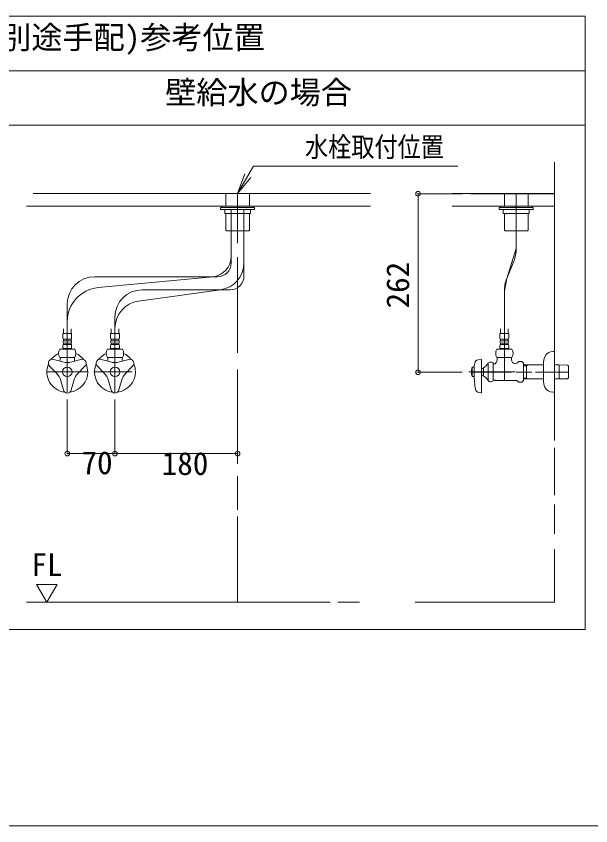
# Model space of a CAD drawing. Units: millimetres, scale not verified. Extents: x -1002 to 1002, y -687 to 676.
# Drawn here: x 337 to 706, y -687 to -167 of the extents above; entities that cross this region are included whole.
import ezdxf
from ezdxf.enums import TextEntityAlignment as Align

# ---------------------------------------------------------------- set-up
doc = ezdxf.new("R2010")
doc.units = ezdxf.units.MM
doc.header["$LTSCALE"] = 5
doc.header["$PDMODE"] = 32
doc.header["$PDSIZE"] = 3
doc.layers.add('F-0', color=7, linetype='Continuous', lineweight=15)
doc.styles.add('ＭＳ ゴシック', font='')
doc.styles.get('ＭＳ ゴシック').set_extended_font_data('MS Gothic')

msp = doc.modelspace()

# ---------------------------------------------------------------- linework, layer by layer
at = {"layer": 'F-0', "lineweight": 18}
for p, q in [((-41.527, -167.239), (702.223, -167.239)), ((-41.527, -202.239), (702.223, -202.239))]:
    msp.add_line(p, q, dxfattribs=at)
at = {"layer": 'F-0'}
for p, q in [((330.348, -237.239), (702.223, -237.239)), ((479.098, -280.989), (489.202, -263.489)), ((489.202, -263.489), (620.452, -263.489)), ((682.536, -260.864), (682.536, -281.264)), ((682.536, -260.864), (682.536, -325.082)), ((479.098, -280.989), (483.766, -268.528)), ((479.098, -280.989), (485.661, -269.622)), ((479.098, -280.989), (487.555, -270.716)), ((347.745, -280.989), (564.411, -280.989)), ((564.411, -280.989), (348.435, -280.989)), ((471.442, -280.989), (471.442, -289.301)), ((479.098, -281.013), (479.098, -313.026)), ((486.754, -289.301), (486.754, -280.989)), ((629.869, -281.264), (628.691, -281.264)), ((682.536, -281.264), (629.869, -281.264)), ((650.379, -289.301), (650.379, -280.989)), ((658.036, -316.415), (658.036, -280.989)), ((665.692, -280.989), (665.692, -289.301)), ((682.536, -281.264), (682.536, -306.107)), ((343.473, -289.301), (352.23, -289.301)), ((564.411, -289.301), (348.336, -289.301)), ((468.161, -290.176), (468.161, -291.27)), ((490.036, -290.176), (468.161, -290.176)), ((469.036, -289.301), (489.161, -289.301)), ((469.036, -290.176), (469.036, -289.301)), ((489.161, -290.176), (469.036, -290.176)), ((489.161, -289.301), (489.161, -290.176)), ((490.036, -291.27), (490.036, -290.176)), ((490.036, -290.832), (490.036, -291.27)), ((616.911, -289.301), (629.663, -289.301)), ((682.536, -289.301), (628.683, -289.301)), ((628.916, -289.301), (682.536, -289.301)), ((647.098, -291.27), (647.098, -290.176)), ((647.098, -290.176), (668.973, -290.176)), ((647.098, -290.832), (647.098, -291.27)), ((647.973, -289.301), (647.973, -290.176)), ((668.098, -289.301), (647.973, -289.301)), ((647.973, -290.176), (668.098, -290.176)), ((668.098, -290.176), (668.098, -289.301)), ((668.973, -290.176), (668.973, -291.27)), ((468.161, -291.27), (490.036, -291.27)), ((487.411, -291.27), (470.786, -291.27)), ((470.786, -291.27), (470.786, -293.895)), ((470.786, -293.895), (487.411, -293.895)), ((471.442, -293.895), (471.442, -304.57)), ((475.027, -321.457), (475.027, -291.156)), ((475.027, -321.457), (475.027, -293.895)), ((483.169, -325.569), (483.169, -291.31)), ((483.169, -325.569), (483.169, -293.895)), ((486.754, -304.57), (486.754, -293.895)), ((487.411, -293.895), (487.411, -291.27)), ((668.973, -291.27), (647.098, -291.27)), ((649.723, -291.27), (666.348, -291.27)), ((649.723, -293.895), (649.723, -291.27)), ((666.348, -293.895), (649.723, -293.895)), ((650.379, -304.57), (650.379, -293.895)), ((665.692, -293.895), (665.692, -304.57)), ((666.348, -291.27), (666.348, -293.895)), ((471.77, -304.898), (471.442, -304.57)), ((471.879, -305.007), (471.77, -304.898)), ((471.879, -305.007), (485.923, -305.007)), ((485.923, -305.007), (486.317, -305.007)), ((486.426, -304.898), (486.317, -305.007)), ((486.754, -304.57), (486.426, -304.898)), ((650.379, -304.57), (650.707, -304.898)), ((650.707, -304.898), (650.817, -305.007)), ((651.211, -305.007), (650.817, -305.007)), ((665.254, -305.007), (651.211, -305.007)), ((665.254, -305.007), (665.364, -304.898)), ((665.364, -304.898), (665.692, -304.57)), ((475.027, -325.773), (475.027, -321.457)), ((479.098, -321.879), (479.098, -383.359)), ((682.536, -320.201), (682.536, -337.179)), ((483.169, -334.155), (483.169, -325.569)), ((656.447, -324.6), (651.976, -335.68)), ((387.223, -334.523), (463.147, -334.523)), ((389.522, -341.542), (463.147, -334.523)), ((466.277, -334.523), (463.147, -334.523)), ((682.536, -332.91), (682.536, -349.513)), ((415.458, -350.157), (468.06, -342.905)), ((417.848, -342.905), (468.06, -342.905)), ((474.419, -342.905), (468.06, -342.905)), ((682.536, -342.634), (682.536, -434.757)), ((650.387, -343.865), (650.387, -401.082)), ((369.723, -352.023), (369.723, -363.318)), ((369.723, -363.318), (369.723, -408.642)), ((369.723, -363.318), (369.723, -408.642)), ((400.348, -360.405), (400.348, -367.493)), ((682.536, -358.763), (682.536, -439.713)), ((367.213, -367.96), (367.213, -370.982)), ((372.243, -370.982), (372.244, -367.96)), ((397.838, -367.96), (397.838, -370.982)), ((400.348, -367.493), (400.348, -409.176)), ((400.348, -367.493), (400.348, -409.176)), ((402.868, -370.982), (402.869, -367.96)), ((647.867, -370.982), (647.866, -367.96)), ((652.897, -367.96), (652.898, -370.982)), ((372.523, -370.982), (366.923, -370.982)), ((366.923, -370.982), (366.923, -373.936)), ((372.523, -373.936), (372.523, -370.982)), ((403.148, -370.982), (397.548, -370.982)), ((397.548, -370.982), (397.548, -373.936)), ((403.148, -373.936), (403.148, -370.982)), ((647.587, -370.982), (653.187, -370.982)), ((647.587, -373.936), (647.587, -370.982)), ((653.187, -370.982), (653.187, -373.936)), ((366.923, -378.748), (366.923, -380.17)), ((367.317, -374.701), (372.129, -374.701)), ((367.317, -375.576), (367.317, -374.701)), ((372.129, -375.576), (367.317, -375.576)), ((367.317, -377.107), (372.129, -377.107)), ((367.317, -377.982), (367.317, -377.107)), ((372.129, -377.982), (367.317, -377.982)), ((372.129, -374.701), (372.129, -375.576)), ((372.129, -377.107), (372.129, -377.982)), ((372.523, -380.17), (372.523, -378.748)), ((397.548, -378.748), (397.548, -380.17)), ((397.942, -374.701), (402.754, -374.701)), ((397.942, -375.576), (397.942, -374.701)), ((402.754, -375.576), (397.942, -375.576)), ((397.942, -377.107), (402.754, -377.107)), ((397.942, -377.982), (397.942, -377.107)), ((402.754, -377.982), (397.942, -377.982)), ((402.754, -374.701), (402.754, -375.576)), ((402.754, -377.107), (402.754, -377.982)), ((403.148, -380.17), (403.148, -378.748)), ((647.587, -380.17), (647.587, -378.748)), ((652.793, -374.701), (647.981, -374.701)), ((647.981, -374.701), (647.981, -375.576)), ((647.981, -375.576), (652.793, -375.576)), ((652.793, -377.107), (647.981, -377.107)), ((647.981, -377.107), (647.981, -377.982)), ((647.981, -377.982), (652.793, -377.982)), ((652.793, -375.576), (652.793, -374.701)), ((652.793, -377.982), (652.793, -377.107)), ((653.187, -378.748), (653.187, -380.17)), ((364.967, -381.045), (374.479, -381.045)), ((367.361, -380.607), (372.086, -380.607)), ((395.592, -381.045), (405.104, -381.045)), ((397.986, -380.607), (402.711, -380.607)), ((655.143, -381.045), (645.632, -381.045)), ((652.75, -380.607), (648.025, -380.607)), ((682.536, -382.489), (681.661, -382.489)), ((682.536, -382.489), (682.536, -408.607)), ((360.93, -387.609), (366.892, -389.207)), ((374.479, -386.426), (364.967, -386.426)), ((365.129, -386.426), (365.129, -387.307)), ((365.129, -386.426), (365.638, -386.426)), ((365.638, -386.426), (373.808, -386.426)), ((378.516, -387.609), (372.554, -389.207)), ((373.808, -386.426), (374.317, -386.426)), ((374.317, -386.426), (374.317, -387.307)), ((374.317, -387.307), (374.317, -387.957)), ((391.555, -387.609), (397.517, -389.207)), ((405.104, -386.426), (395.592, -386.426)), ((395.754, -386.426), (395.754, -387.307)), ((395.754, -386.426), (396.263, -386.426)), ((396.263, -386.426), (404.433, -386.426)), ((409.141, -387.609), (403.179, -389.207)), ((404.433, -386.426), (404.942, -386.426)), ((404.942, -386.426), (404.942, -387.307)), ((404.942, -387.307), (404.942, -387.957)), ((633.561, -387.825), (635.482, -387.555)), ((635.731, -387.772), (635.731, -408.925)), ((645.632, -386.426), (655.143, -386.426)), ((645.793, -386.426), (646.302, -386.426)), ((645.793, -386.426), (645.793, -387.307)), ((646.302, -386.426), (654.473, -386.426)), ((654.473, -386.426), (654.981, -386.426)), ((659.575, -389.046), (659.117, -389.504)), ((661.648, -389.046), (659.575, -389.046)), ((661.648, -389.046), (662.637, -390.036)), ((358.395, -392.001), (362.759, -396.365)), ((381.051, -392.001), (376.687, -396.365)), ((389.02, -392.001), (393.384, -396.365)), ((411.676, -392.001), (407.312, -396.365)), ((479.098, -394.179), (479.098, -454.675)), ((629.693, -392.551), (629.549, -393.098)), ((629.693, -392.551), (630.918, -392.551)), ((629.693, -392.551), (629.693, -398.676)), ((630.918, -398.676), (630.918, -392.551)), ((635.731, -393.536), (637.043, -393.536)), ((637.043, -392.989), (637.043, -398.239)), ((640.075, -391.818), (640.075, -389.888)), ((640.075, -391.818), (640.075, -399.409)), ((643.168, -401.332), (643.168, -389.895)), ((644.441, -390.364), (644.66, -390.145)), ((657.168, -390.145), (657.57, -390.145)), ((662.637, -401.192), (662.637, -390.036)), ((662.637, -391.178), (664.825, -391.131)), ((662.637, -391.693), (664.606, -391.645)), ((665.529, -391.107), (664.606, -391.64)), ((664.606, -391.131), (664.606, -400.096)), ((664.825, -391.131), (665.747, -391.107)), ((675.536, -390.274), (675.536, -400.953)), ((682.536, -391.107), (684.465, -391.107)), ((684.465, -391.107), (685.387, -391.131)), ((685.387, -391.131), (691.005, -391.252)), ((685.606, -391.64), (685.606, -391.131)), ((685.606, -400.096), (685.606, -391.64)), ((691.005, -391.252), (691.512, -391.788)), ((691.512, -391.789), (691.512, -391.788)), ((691.512, -392.004), (691.512, -391.789)), ((691.512, -399.223), (691.512, -392.004)), ((356.598, -395.614), (382.848, -395.614)), ((382.848, -395.614), (356.598, -395.614)), ((386.783, -395.614), (389.975, -395.614)), ((387.223, -395.614), (411.423, -395.614)), ((657.275, -395.614), (627.673, -395.614)), ((654.723, -395.866), (629.693, -395.866)), ((637.043, -397.692), (635.731, -397.692)), ((667.948, -395.866), (657.98, -395.866)), ((664.606, -399.582), (662.637, -399.534)), ((664.825, -400.096), (662.637, -400.049)), ((664.606, -399.587), (665.529, -400.12)), ((665.747, -400.12), (664.825, -400.096)), ((675.106, -400.12), (665.747, -400.12)), ((691.512, -395.866), (670.32, -395.866)), ((675.536, -400.12), (675.106, -400.12)), ((684.465, -400.12), (682.536, -400.12)), ((685.387, -400.096), (684.465, -400.12)), ((691.005, -399.975), (685.387, -400.096)), ((691.512, -399.439), (691.005, -399.975)), ((691.512, -399.439), (691.512, -399.223)), ((691.512, -399.439), (691.512, -399.439)), ((367.188, -407.231), (365.59, -401.269)), ((372.259, -407.231), (373.856, -401.269)), ((397.813, -407.231), (396.215, -401.269)), ((402.884, -407.231), (404.481, -401.269)), ((643.168, -400.864), (643.825, -400.864)), ((643.825, -400.864), (644.441, -400.864)), ((644.441, -400.864), (644.66, -401.082)), ((644.66, -401.082), (657.57, -401.082)), ((659.575, -402.181), (659.117, -401.723)), ((634.075, -408.943), (635.482, -409.141)), ((479.098, -424.673), (479.098, -452.216)), ((682.536, -444.48), (682.536, -474.792)), ((479.098, -462.544), (479.098, -484.21)), ((682.536, -480.702), (682.536, -499.651)), ((479.098, -488.479), (479.098, -543.489)), ((682.536, -509.487), (682.536, -543.489)), ((350.036, -532.122), (363.161, -532.122)), ((356.598, -543.489), (350.036, -532.122)), ((363.161, -532.122), (356.598, -543.489)), ((343.473, -543.489), (416.319, -543.489)), ((356.598, -543.489), (408.122, -543.489)), ((416.319, -543.489), (437.837, -543.489)), ((418.368, -543.489), (427.932, -543.489)), ((438.179, -543.489), (536.437, -543.489)), ((447.4, -543.489), (538.543, -543.489)), ((543.508, -543.489), (557.271, -543.489)), ((593.135, -543.489), (682.536, -543.489)), ((616.911, -543.489), (682.536, -543.489)), ((-1002.086, -687.064), (1002.034, -687.064))]:
    msp.add_line(p, q, dxfattribs=at)
at = {"layer": 'F-0', "color": 4, "lineweight": 9}
for p, q in [((594.95, -281.264), (594.95, -395.866)), ((594.95, -281.264), (623.279, -281.264)), ((594.95, -395.866), (623.279, -395.866)), ((369.723, -448.075), (369.723, -413.253)), ((400.348, -448.075), (400.348, -413.253)), ((479.098, -448.075), (479.098, -413.253)), ((369.723, -448.075), (400.348, -448.075)), ((400.348, -448.075), (479.098, -448.075))]:
    msp.add_line(p, q, dxfattribs=at)
at = {"layer": 'F-0', "lineweight": 18}
msp.add_lwpolyline([(702.223, -167.239), (702.223, -560.989), (330.348, -560.989)], dxfattribs=at)
at = {"layer": 'F-0'}
for points in [[(616.911, -280.989), (629.631, -280.989), (682.536, -280.989)], [(650.387, -401.082), (650.387, -343.865), (651.976, -335.68), (658.036, -316.415), (658.036, -280.989)], [(486.317, -305.007), (486.273, -305.007), (478.223, -305.007)], [(650.817, -305.007), (650.861, -305.007), (658.911, -305.007)], [(367.317, -380.607), (367.098, -380.826), (367.098, -381.045)], [(372.348, -381.045), (372.348, -380.826), (372.129, -380.607)], [(397.942, -380.607), (397.723, -380.826), (397.723, -381.045)], [(402.973, -381.045), (402.973, -380.826), (402.754, -380.607)], [(647.762, -381.045), (647.762, -380.826), (647.981, -380.607)], [(652.793, -380.607), (653.012, -380.826), (653.012, -381.045)], [(654.981, -386.426), (654.981, -387.307), (654.981, -387.957)], [(644.441, -390.364), (643.825, -390.364), (643.168, -390.364)], [(665.747, -391.107), (675.106, -391.107), (675.536, -391.107)], [(630.918, -398.676), (629.693, -398.676), (629.576, -398.239)], [(640.075, -399.409), (640.075, -401.082), (640.075, -401.228)], [(662.637, -401.192), (661.648, -402.181), (659.575, -402.181)], [(681.661, -408.739), (682.536, -408.739), (682.536, -408.607)]]:
    msp.add_lwpolyline(points, dxfattribs=at)
for centre in [(369.723, -395.614), (400.348, -395.614)]:
    msp.add_circle(centre, 3.062, dxfattribs=at)
for centre, radius, start, end in [((636.161, -316.415), 21.875, 338.02737, 0), ((461.902, -321.457), 13.125, 275.44583, 360), ((466.277, -325.773), 8.75, 270, 0), ((465.669, -325.569), 17.5, 277.84996, 0), ((387.223, -352.023), 17.5, 90, 180), ((474.419, -334.155), 8.75, 270, 0), ((672.262, -343.865), 21.875, 158.02737, 180), ((391.598, -363.318), 21.875, 95.44583, 180), ((417.848, -360.405), 17.5, 90, 180), ((417.848, -367.493), 17.5, 97.84996, 180), ((367.864, -373.936), 0.941, 180, 234.43222), ((371.582, -373.936), 0.941, 305.56778, 0), ((398.489, -373.936), 0.941, 180, 234.43222), ((402.207, -373.936), 0.941, 305.56778, 0), ((648.528, -373.936), 0.941, 180, 234.43222), ((652.246, -373.936), 0.941, 305.56778, 0), ((367.864, -376.342), 0.941, 125.56778, 234.43222), ((367.864, -378.748), 0.941, 125.56778, 180), ((371.582, -376.342), 0.941, 305.56778, 54.43222), ((371.582, -378.748), 0.941, 0, 54.43222), ((398.489, -376.342), 0.941, 125.56778, 234.43222), ((398.489, -378.748), 0.941, 125.56778, 180), ((402.207, -376.342), 0.941, 305.56778, 54.43222), ((402.207, -378.748), 0.941, 0, 54.43222), ((648.528, -376.342), 0.941, 125.56778, 234.43222), ((648.528, -378.748), 0.941, 125.56778, 180), ((652.246, -376.342), 0.941, 305.56778, 54.43222), ((652.246, -378.748), 0.941, 0, 54.43222), ((369.723, -395.614), 13.125, 115.15066, 143.05689), ((368.957, -383.736), 4.812, 146.00705, 213.99295), ((367.361, -380.17), 0.438, 180, 270), ((372.086, -380.17), 0.438, 270, 0), ((370.489, -383.736), 4.812, 326.00705, 33.99295), ((369.723, -395.614), 13.125, 36.94311, 64.84934), ((400.348, -395.614), 13.125, 115.15066, 143.05689), ((399.582, -383.736), 4.812, 146.00705, 213.99295), ((397.986, -380.17), 0.438, 180, 270), ((402.711, -380.17), 0.438, 270, 0), ((401.114, -383.736), 4.812, 326.00705, 33.99295), ((400.348, -395.614), 13.125, 36.94311, 64.84934), ((649.622, -383.736), 4.812, 146.00705, 213.99295), ((648.025, -380.17), 0.438, 180, 270), ((652.75, -380.17), 0.438, 270, 0), ((651.153, -383.736), 4.812, 326.00705, 33.99295), ((681.661, -388.176), 5.688, 90, 156.44354), ((360.251, -390.145), 2.625, 75, 225), ((361.01, -387.307), 4.119, 340.64106, 0), ((369.723, -378.642), 10.938, 255, 285), ((376.504, -387.957), 2.188, 180, 199.83613), ((379.195, -390.145), 2.625, 315, 105), ((390.876, -390.145), 2.625, 75, 225), ((391.635, -387.307), 4.119, 340.64106, 0), ((400.348, -378.642), 10.938, 255, 285), ((407.129, -387.957), 2.188, 180, 199.83613), ((409.82, -390.145), 2.625, 315, 105), ((633.927, -390.424), 2.625, 98.00409, 170.40851), ((635.512, -387.772), 0.219, 0, 98.00409), ((641.637, -391.457), 2.188, 45.573, 143.1301), ((641.674, -387.307), 4.119, 316.4444, 0), ((657.168, -387.957), 2.188, 180, 270), ((657.57, -387.957), 2.188, 270, 315), ((686.473, -390.274), 10.938, 156.44354, 180), ((369.723, -395.614), 13.125, 156.94311, 263.05689), ((369.723, -395.614), 13.125, 0, 23.05689), ((400.348, -395.614), 13.125, 156.94311, 263.05689), ((400.348, -395.614), 13.125, 0, 23.05689), ((640.193, -395.614), 10.938, 166.70293, 180), ((663.692, -395.454), 32.812, 170.40851, 177.22136), ((631.178, -384.28), 10.5, 303.95919, 326.04081), ((355.025, -404.099), 10.938, 15, 45), ((369.723, -395.614), 13.125, 276.94311, 0), ((384.421, -404.099), 10.938, 135, 165), ((385.65, -404.099), 10.938, 15, 45), ((400.348, -395.614), 13.125, 276.94311, 0), ((415.046, -404.099), 10.938, 135, 165), ((640.193, -395.614), 10.938, 180, 193.29707), ((640.193, -395.614), 10.938, 193.29707, 193.88654), ((696.543, -395.614), 65.648, 181.52753, 189.8029), ((631.178, -406.948), 10.5, 33.95919, 56.04081), ((641.637, -399.77), 2.188, 216.8699, 314.427), ((657.57, -403.27), 2.188, 45, 90), ((686.473, -400.953), 10.938, 180, 203.55646), ((681.661, -403.051), 5.688, 203.55646, 270), ((369.723, -406.551), 2.625, 195, 345), ((400.348, -406.551), 2.625, 195, 345), ((634.44, -406.344), 2.625, 189.8029, 262), ((635.512, -408.925), 0.219, 262, 0)]:
    msp.add_arc(centre, radius, start, end, dxfattribs=at)
at = {"layer": 'F-0', "color": 6}
for p in [(594.95, -281.264), (594.95, -395.866), (369.723, -448.075), (400.348, -448.075), (479.098, -448.075)]:
    msp.add_point(p, dxfattribs=at)

# ---------------------------------------------------------------- texts
at = {"layer": 'F-0', "style": 'ＭＳ ゴシック'}
for s, p in [('止水栓(別途手配)参考位置', (256.668, -192.555)), ('壁給水の場合', (432.553, -227.884)), ('70', (378.865, -465.705)), ('180', (430.385, -466.197)), ('FL', (346.667, -531.102))]:
    msp.add_text(s, height=14.66, dxfattribs=at).set_placement(p, align=Align.BOTTOM_LEFT)
at = {"layer": 'F-0', "style": 'ＭＳ ゴシック', "width": 0.85}
msp.add_text('水栓取付位置', height=12.83, dxfattribs=at).set_placement((522.352, -261.456), align=Align.BOTTOM_LEFT)
at = {"layer": 'F-0', "style": 'ＭＳ ゴシック'}
msp.add_text('262', height=14.66, rotation=90, dxfattribs=at).set_placement((593.655, -354.869), align=Align.BOTTOM_LEFT)

doc.saveas('drawing.dxf')
